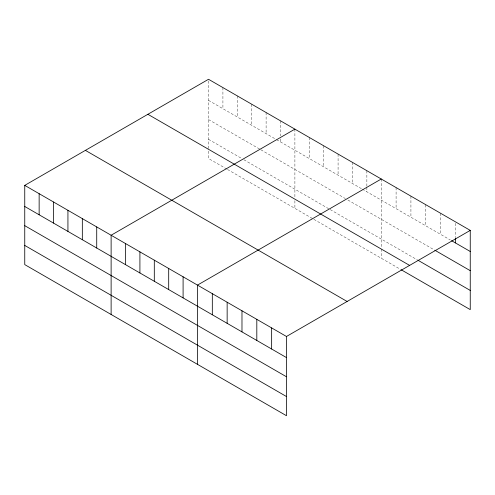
<?xml version="1.0" encoding="UTF-8"?>
<svg xmlns="http://www.w3.org/2000/svg" width="495" height="495" viewBox="0 0 495 495"><rect width="100%" height="100%" fill="white"/><g stroke="black" fill="none" stroke-linecap="round" stroke-linejoin="round"><path stroke-width="0.37" stroke-dasharray="2.48 1.86" d="M208.525 148.537L208.525 79.28M208.525 100.374L275.919 139.287M276.575 139.664L361.635 188.774M362.291 189.152L450.258 239.939M208.525 119.561L260.215 149.403M260.871 149.781L345.275 198.514M347.892 200.023L434.14 249.82M208.525 139.33L241.238 158.214M243.856 159.73L329.571 209.218M330.227 209.595L417.372 259.906M226.846 169.092L208.525 158.518L208.525 149.304M227.502 169.469L313.217 218.957M313.867 219.335L400.61 269.41M455.419 223.325L455.419 237.643M440.587 213.258L440.587 234.358M425.756 204.695L425.756 225.794M410.924 196.131L410.924 217.231M396.093 187.568L396.093 208.667M381.261 179.011L381.261 248.267M381.261 249.035L381.261 258.242M366.869 170.695L366.869 186.522M366.869 187.271L366.869 191.794M352.471 162.385L352.471 183.484M338.079 154.075L338.079 175.174M323.687 145.765L323.687 166.865M309.288 137.455L309.288 158.549M294.896 129.145L294.896 197.635M294.896 200.704L294.896 208.376M280.498 120.83L280.498 135.902M280.498 138.916L280.498 141.929M266.106 112.52L266.106 133.619M251.708 104.21L251.708 125.309M237.315 95.9L237.315 116.999M222.917 87.59L222.917 108.69"/><path stroke-width="0.74" d="M24.75 185.378L286.475 336.482L286.475 415.72L24.75 264.615L24.75 185.378L208.525 79.28L470.25 230.385L470.25 309.623L401.253 269.787M294.896 129.145L111.121 235.243L111.121 314.48M381.261 179.011L197.486 285.108L197.486 364.345M286.475 336.482L470.25 230.385M451.551 240.688L470.25 251.479M434.783 250.192L470.25 270.666M418.021 260.277L470.25 290.435M147.881 114.289L409.606 265.394M85.394 150.369L347.119 301.474M24.75 206.477L286.475 357.582M24.75 225.664L286.475 376.769M24.75 245.433L286.475 396.538M455.419 238.398L455.419 242.921M271.644 327.925L271.644 349.018M256.812 319.362L256.812 340.455M241.981 310.798L241.981 331.897M227.149 302.235L227.149 323.334M212.318 293.671L212.318 314.771M183.094 276.798L183.094 297.897M168.696 268.488L168.696 289.587M154.304 260.178L154.304 281.278M139.912 251.868L139.912 272.962M125.513 243.552L125.513 264.652M96.723 226.933L96.723 248.032M82.331 218.623L82.331 239.722M67.933 210.313L67.933 231.412M53.54 202.003L53.54 223.097M39.142 193.694L39.142 214.787"/></g></svg>
